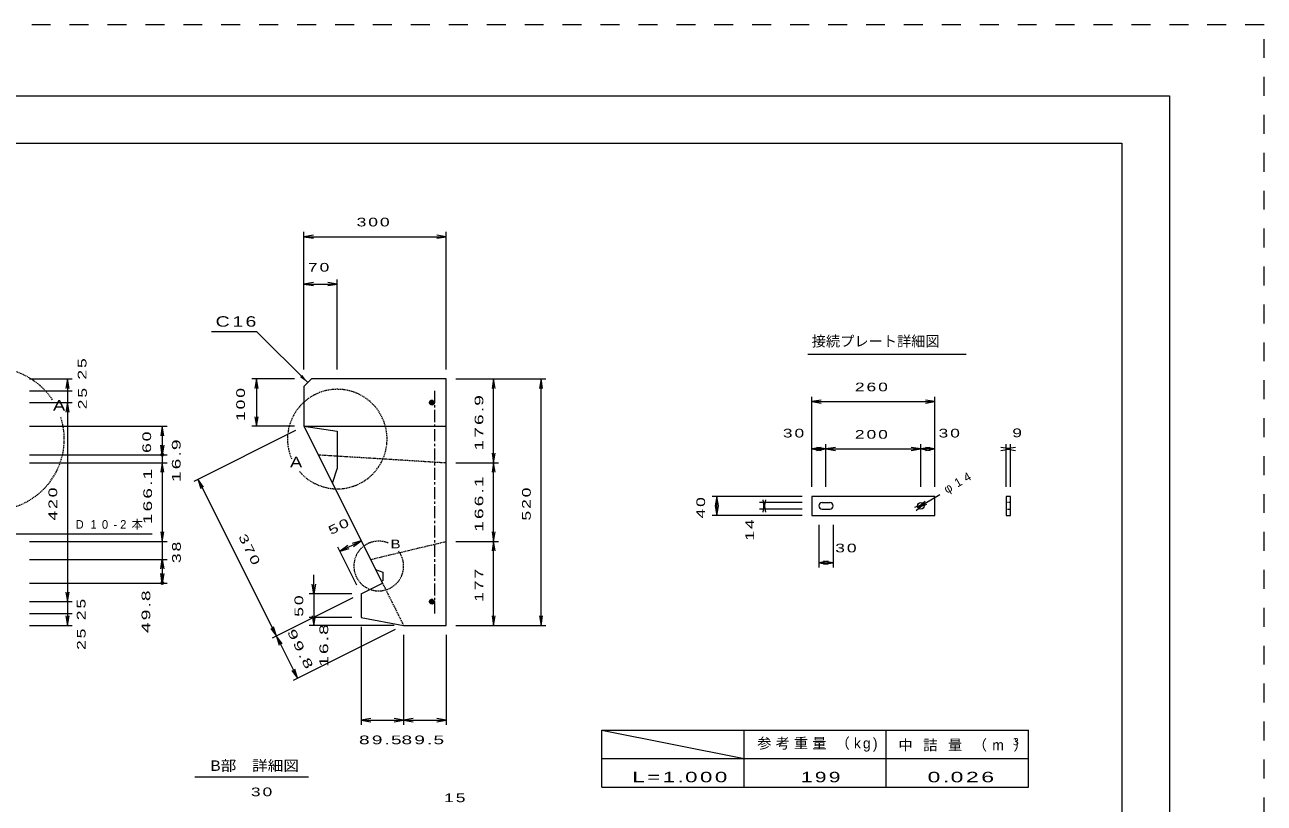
# Model space of a CAD drawing. Units: millimetres at full size, sheet at 1:10. Extents: x -200 to 4400, y -150 to 3120.
# Drawn here: x 1785 to 4400, y 1478 to 3120 of the extents above; entities that cross this region are included whole.
import ezdxf
from ezdxf.enums import TextEntityAlignment as Align

# ---------------------------------------------------------------- set-up
doc = ezdxf.new("R2010")
doc.units = ezdxf.units.MM
doc.header["$LTSCALE"] = 10
doc.header["$PDMODE"] = 32
doc.header["$PDSIZE"] = 5
for name, pattern in [('USER1', [8, 4, -4]), ('USER2', [0.375, 0.25, -0.125]), ('USER3', [4.064, 2.54, -0.508, 0.508, -0.508])]:
    doc.linetypes.add(name, pattern=pattern)
for name, color, linetype, lineweight in [('0_3', 7, 'Continuous', 13), ('V-nasSTD', 5, 'USER1', 13), ('中心線', 7, 'USER3', 13), ('実線', 2, 'Continuous', 13), ('寸法線', 2, 'Continuous', 13), ('破線', 2, 'USER2', 13)]:
    doc.layers.add(name, color=color, linetype=linetype, lineweight=lineweight)
doc.layers.add('DEFPOINTS_9', color=2, linetype='Continuous')
doc.styles.add('標準ベクトル', font='')
doc.styles.get('標準ベクトル').set_extended_font_data('標準ベクトル')

# ---------------------------------------------------------------- blocks, each defined once
blk = doc.blocks.new('open_arrow')
at = {"color": 0, "linetype": 'Continuous', "lineweight": -2}
blk.add_lwpolyline([(7.5, 1.25), (0, 0), (7.5, -1.25)], dxfattribs=at)
blk = doc.blocks.new('filled_arrow')
at = {"color": 0, "linetype": 'Continuous', "lineweight": -2}
blk.add_solid([(7.5, 1.25), (0, 0), (7.5, -1.25)], dxfattribs=at)

msp = doc.modelspace()

# ---------------------------------------------------------------- linework, layer by layer
at = {"layer": '0_3'}
for p, q in [((0, 2970), (4200, 2970)), ((4200, 2970), (4200, 0))]:
    msp.add_line(p, q, dxfattribs=at)
at = {"layer": '0_3', "color": 6}
for p, q in [((250, 2870), (4100, 2870)), ((4100, 2870), (4100, 100))]:
    msp.add_line(p, q, dxfattribs=at)
at = {"layer": '0_3', "color": 2}
for p, q in [((2075.48, 2212.93), (2072.14, 2232.93)), ((2078.81, 2232.93), (2075.48, 2212.93)), ((2075.48, 2212.93), (2075.48, 2232.93)), ((2072.14, 1971.93), (2075.48, 1991.93)), ((2075.48, 1991.93), (2078.81, 1971.93)), ((2075.48, 1991.93), (2075.48, 1971.93)), ((2075.48, 1941.99), (2072.14, 1961.99)), ((2078.81, 1961.99), (2075.48, 1941.99)), ((2075.48, 1941.99), (2075.48, 1961.99))]:
    msp.add_line(p, q, dxfattribs=at)
at = {"layer": 'DEFPOINTS_9'}
for p in [(2075.48, 2212.93), (2075.48, 1941.99)]:
    msp.add_point(p, dxfattribs=at)
at = {"layer": 'V-nasSTD'}
for p, q in [((4400, 3120), (-200, 3120)), ((4400, -150), (4400, 3120))]:
    msp.add_line(p, q, dxfattribs=at)
at = {"layer": '中心線'}
for p, q in [((2639.49, 2322.24), (2645.13, 2327.89)), ((2639.58, 2324.1), (2643.27, 2327.79)), ((2639.89, 2320.87), (2646.5, 2327.49)), ((2649.44, 2347.93), (2649.44, 1877.93)), ((2640.56, 2319.78), (2647.59, 2326.81)), ((2641.46, 2318.92), (2648.46, 2325.91)), ((2642.6, 2318.28), (2649.09, 2324.77)), ((2644.03, 2317.95), (2649.43, 2323.34)), ((2646.05, 2318.2), (2649.18, 2321.32)), ((2639.45, 1903.25), (2644.13, 1907.92)), ((2639.61, 1901.64), (2645.74, 1907.76)), ((2640.13, 1900.39), (2646.98, 1907.24)), ((2640.91, 1899.4), (2647.98, 1906.47)), ((2641.9, 1898.63), (2648.75, 1905.47)), ((2643.15, 1898.1), (2649.27, 1904.23)), ((2644.76, 1897.94), (2649.43, 1902.62))]:
    msp.add_line(p, q, dxfattribs=at)
for centre in [(2644.44, 2322.93), (2644.44, 1902.93)]:
    msp.add_circle(centre, 5, dxfattribs=at)
at = {"layer": '実線', "color": 6}
for p, q in [((2390.44, 2372.93), (2374.44, 2356.93)), ((2374.44, 2356.93), (2374.44, 2272.93)), ((2674.44, 2372.93), (2390.44, 2372.93)), ((2674.44, 1852.93), (2674.44, 2372.93)), ((2374.44, 2272.93), (2539.91, 1941.99)), ((2495.19, 1919.63), (2539.91, 1941.99)), ((2495.19, 1919.63), (2495.19, 1869.63)), ((2495.19, 1869.63), (2584.44, 1852.93)), ((2584.44, 1852.93), (2674.44, 1852.93))]:
    msp.add_line(p, q, dxfattribs=at)
at = {"layer": '実線'}
for p, q in [((2374.44, 2272.93), (2674.44, 2272.93)), ((3467.48, 2111.99), (3483.48, 2111.99)), ((3467.48, 2097.99), (3483.48, 2097.99)), ((2525.51, 1970.79), (2540.51, 1964.79)), ((2540.51, 1964.79), (2540.51, 1946.79)), ((2540.51, 1946.79), (2538.01, 1945.79))]:
    msp.add_line(p, q, dxfattribs=at)
at = {"layer": '実線', "color": 7}
for p, q in [((2374.44, 2272.93), (2444.44, 2262.93)), ((2444.44, 2262.93), (2444.44, 2182.93)), ((2434.44, 2152.93), (2444.44, 2182.93))]:
    msp.add_line(p, q, dxfattribs=at)
for points in [[(3445.48, 2084.99), (3705.48, 2084.99), (3705.48, 2124.99), (3445.48, 2124.99)], [(3855.48, 2084.99), (3864.48, 2084.99), (3864.48, 2124.99), (3855.48, 2124.99)]]:
    msp.add_lwpolyline(points, close=True, dxfattribs=at)
at = {"layer": '実線'}
msp.add_circle((3675.48, 2104.99), 7, dxfattribs=at)
for centre, start, end in [((3467.48, 2104.99), 90, 270), ((3483.48, 2104.99), 270, 90)]:
    msp.add_arc(centre, 7, start, end, dxfattribs=at)
at = {"layer": '寸法線'}
for p, q in [((2374.44, 2392.93), (2374.44, 2682.93)), ((2374.44, 2672.93), (2674.44, 2672.93)), ((2674.44, 2392.93), (2674.44, 2682.93)), ((2374.44, 2392.93), (2374.44, 2582.93)), ((2374.44, 2572.93), (2444.44, 2572.93)), ((2444.44, 2392.93), (2444.44, 2582.93)), ((2179.56, 2472.93), (2274.44, 2472.93)), ((2382.44, 2364.93), (2274.44, 2472.93)), ((3437.13, 2424.99), (3771.45, 2424.99)), ((1795.48, 2372.93), (1885.48, 2372.93)), ((1875.48, 2372.93), (1875.48, 2347.93)), ((2354.44, 2372.93), (2264.44, 2372.93)), ((2274.44, 2372.93), (2274.44, 2272.93)), ((2694.44, 2372.93), (2884.44, 2372.93)), ((2694.44, 2372.93), (2784.44, 2372.93)), ((2774.44, 2196.03), (2774.44, 2372.93)), ((2874.44, 1852.93), (2874.44, 2372.93)), ((1795.48, 2347.93), (1885.48, 2347.93)), ((1875.48, 2347.93), (1875.48, 2322.93)), ((3445.48, 2144.99), (3445.48, 2334.99)), ((3705.48, 2144.99), (3705.48, 2334.99)), ((1795.48, 2322.93), (1885.48, 2322.93)), ((1875.48, 2322.93), (1875.48, 1902.93)), ((3445.48, 2324.99), (3705.48, 2324.99)), ((1795.48, 2272.93), (2085.48, 2272.93)), ((2075.48, 2272.93), (2075.48, 2212.93)), ((2356.55, 2263.99), (2141.89, 2156.66)), ((2354.44, 2272.93), (2264.44, 2272.93)), ((3445.48, 2144.99), (3445.48, 2234.99)), ((3445.48, 2224.99), (3475.48, 2224.99)), ((3475.48, 2144.99), (3475.48, 2234.99)), ((3475.48, 2144.99), (3475.48, 2234.99)), ((3475.48, 2224.99), (3675.48, 2224.99)), ((3675.48, 2144.99), (3675.48, 2234.99)), ((3675.48, 2144.99), (3675.48, 2234.99)), ((3705.48, 2224.99), (3675.48, 2224.99)), ((3705.48, 2144.99), (3705.48, 2234.99)), ((3855.48, 2144.99), (3855.48, 2234.99)), ((3855.48, 2224.99), (3864.48, 2224.99)), ((3864.48, 2144.99), (3864.48, 2234.99)), ((1795.48, 2212.93), (2085.48, 2212.93)), ((1795.48, 2212.93), (2085.48, 2212.93)), ((2075.48, 2212.93), (2075.48, 2196.03)), ((1795.48, 2196.03), (2085.48, 2196.03)), ((1795.48, 2196.03), (2085.48, 2196.03)), ((2075.48, 2196.03), (2075.48, 2029.93)), ((2694.44, 2196.03), (2784.44, 2196.03)), ((2694.44, 2196.03), (2784.44, 2196.03)), ((2774.44, 2029.93), (2774.44, 2196.03)), ((2150.84, 2161.13), (2316.3, 1830.19)), ((3425.48, 2124.99), (3235.48, 2124.99)), ((3245.48, 2084.99), (3245.48, 2124.99)), ((3669.43, 2101.46), (3716.07, 2128.67)), ((3425.48, 2111.99), (3335.48, 2111.99)), ((3425.48, 2097.99), (3335.48, 2097.99)), ((3345.48, 2097.99), (3345.48, 2111.99)), ((3425.48, 2084.99), (3235.48, 2084.99)), ((875.18, 2046.22), (2054.08, 2046.22)), ((1725.48, 2046.22), (1806.54, 2046.22)), ((2530.97, 1959.88), (2490.72, 2040.38)), ((3460.48, 2064.99), (3460.48, 1974.99)), ((3490.48, 2064.99), (3490.48, 1974.99)), ((1795.48, 2029.93), (2085.48, 2029.93)), ((1795.48, 2029.93), (2085.48, 2029.93)), ((2075.48, 2029.93), (2075.48, 1991.93)), ((2486.25, 1937.52), (2446, 2018.02)), ((2450.47, 2009.08), (2495.19, 2031.44)), ((2694.44, 2029.93), (2784.44, 2029.93)), ((2694.44, 2029.93), (2784.44, 2029.93)), ((2774.44, 1852.93), (2774.44, 2029.93)), ((1795.48, 1991.93), (2085.48, 1991.93)), ((1795.48, 1991.93), (2085.48, 1991.93)), ((2075.48, 1991.93), (2075.48, 1941.99)), ((3460.48, 1984.99), (3490.48, 1984.99)), ((1795.48, 1941.99), (2085.48, 1941.99)), ((2395.19, 1919.63), (2391.86, 1939.63)), ((2395.19, 1939.63), (2395.19, 1959.63)), ((2398.52, 1939.63), (2395.19, 1919.63)), ((2395.19, 1919.63), (2395.19, 1939.63)), ((2477.3, 1910.69), (2307.36, 1825.72)), ((2477.3, 1910.69), (2307.36, 1825.72)), ((2475.19, 1919.63), (2385.19, 1919.63)), ((2395.19, 1919.63), (2395.19, 1869.63)), ((1795.48, 1902.93), (1885.48, 1902.93)), ((1875.48, 1902.93), (1875.48, 1877.93)), ((1795.48, 1877.93), (1885.48, 1877.93)), ((1875.48, 1877.93), (1875.48, 1852.93)), ((2475.19, 1869.63), (2385.19, 1869.63)), ((2475.19, 1869.63), (2385.19, 1869.63)), ((2395.19, 1869.63), (2395.19, 1852.93)), ((1795.48, 1852.93), (1885.48, 1852.93)), ((2316.3, 1830.19), (2360.84, 1741.13)), ((2566.55, 1843.99), (2351.89, 1736.66)), ((2564.44, 1852.93), (2385.19, 1852.93)), ((2495.19, 1849.63), (2495.19, 1642.93)), ((2584.44, 1832.93), (2584.44, 1642.93)), ((2584.44, 1832.93), (2584.44, 1642.93)), ((2674.44, 1832.93), (2674.44, 1642.93)), ((2694.44, 1852.93), (2884.44, 1852.93)), ((2694.44, 1852.93), (2784.44, 1852.93)), ((2495.19, 1652.93), (2584.44, 1652.93)), ((2584.44, 1652.93), (2674.44, 1652.93)), ((3002.68, 1631.72), (3302.68, 1571.72)), ((3602.68, 1511.72), (3602.68, 1631.72)), ((2144.23, 1533.31), (2384.23, 1533.31))]:
    msp.add_line(p, q, dxfattribs=at)
at = {"layer": '寸法線', "color": 7}
for p, q in [((3002.68, 1631.72), (3902.68, 1631.72)), ((3002.68, 1511.72), (3002.68, 1631.72)), ((3302.68, 1511.72), (3302.68, 1631.72)), ((3902.68, 1511.72), (3902.68, 1631.72)), ((3002.68, 1571.72), (3902.68, 1571.72)), ((3002.68, 1511.72), (3902.68, 1511.72))]:
    msp.add_line(p, q, dxfattribs=at)
at = {"layer": '寸法線', "linetype": 'USER2'}
for centre, radius, start, end in [((1718.76, 2245.87), 150, 33.64267, 18.00039), ((2444.71, 2245.87), 105, 220.37848, 204.29076), ((2532.1, 1978.07), 52.5, 67.9021, 36.85686)]:
    msp.add_arc(centre, radius, start, end, dxfattribs=at)
at = {"layer": '破線'}
for p, q in [((2404.44, 2212.93), (2674.44, 2196.03)), ((3864.48, 2111.99), (3855.48, 2111.99)), ((3855.48, 2097.99), (3864.48, 2097.99)), ((2514.94, 1991.93), (2674.44, 2029.93)), ((2539.91, 1941.99), (2584.44, 1852.93))]:
    msp.add_line(p, q, dxfattribs=at)

# ---------------------------------------------------------------- block references
at = {"layer": '寸法線', "xscale": 2.67, "yscale": 2.67}
for p in [(2374.44, 2672.93), (2374.44, 2572.93), (3445.48, 2324.99), (3445.48, 2224.99), (3475.48, 2224.99), (3675.48, 2224.99), (3855.48, 2224.99), (3460.48, 1984.99), (2495.19, 1652.93), (2584.44, 1652.93)]:
    msp.add_blockref('open_arrow', p, dxfattribs=at)
for name, p, rotation in [('open_arrow', (2674.44, 2672.93), 180), ('open_arrow', (2444.44, 2572.93), 180), ('filled_arrow', (2382.44, 2364.93), 135), ('open_arrow', (1875.48, 2372.93), 270), ('open_arrow', (2274.44, 2372.93), 270), ('open_arrow', (2774.44, 2372.93), 270), ('open_arrow', (2874.44, 2372.93), 270), ('open_arrow', (3705.48, 2324.99), 180), ('open_arrow', (1875.48, 2322.93), 270), ('open_arrow', (2274.44, 2272.93), 90), ('open_arrow', (2075.48, 2272.93), 270), ('open_arrow', (3475.48, 2224.99), 180), ('open_arrow', (3675.48, 2224.99), 180), ('open_arrow', (3705.48, 2224.99), 180), ('open_arrow', (3864.48, 2224.99), 180), ('open_arrow', (2774.44, 2196.03), 90), ('open_arrow', (2075.48, 2196.03), 270), ('open_arrow', (2774.44, 2196.03), 270), ('open_arrow', (2150.84, 2161.13), 296.6), ('open_arrow', (3245.48, 2124.99), 270), ('open_arrow', (3345.48, 2097.99), 90), ('open_arrow', (3245.48, 2084.99), 90), ('open_arrow', (3345.48, 2111.99), 270), ('open_arrow', (3681.52, 2108.52), 210.3), ('open_arrow', (3669.43, 2101.46), 30.3), ('open_arrow', (2075.48, 2029.93), 90), ('open_arrow', (2774.44, 2029.93), 90), ('open_arrow', (2450.47, 2009.08), 26.6), ('open_arrow', (2495.19, 2031.44), 206.6), ('open_arrow', (2774.44, 2029.93), 270), ('open_arrow', (3490.48, 1984.99), 180), ('open_arrow', (1875.48, 1902.93), 90), ('open_arrow', (1875.48, 1852.93), 90), ('open_arrow', (2395.19, 1852.93), 90), ('open_arrow', (2774.44, 1852.93), 90), ('open_arrow', (2874.44, 1852.93), 90), ('open_arrow', (2316.3, 1830.19), 116.6), ('open_arrow', (2316.3, 1830.19), 296.6), ('open_arrow', (2360.84, 1741.13), 116.6), ('open_arrow', (2584.44, 1652.93), 180), ('open_arrow', (2674.44, 1652.93), 180)]:
    msp.add_blockref(name, p, dxfattribs=dict(at, rotation=rotation))

# ---------------------------------------------------------------- texts
at = {"layer": '寸法線', "style": '標準ベクトル'}
for s, height, p in [('接続プレート詳細図', 21.99, (3445.48, 2434.81)), ('３', 14.66, (3865.9, 1595.73))]:
    msp.add_text(s, height=height, dxfattribs=at).set_placement(p, align=Align.BOTTOM_LEFT)
for s, height, width, p in [('A', 21.99, 1.3, (1845.21, 2299.49)), ('A', 21.99, 1.3, (2345.15, 2179.89)), ('B', 18.33, 1.3, (2557.02, 2009.85)), ('\u3000B部\u3000詳細図\u3000', 21.99, 1.1, (2144.23, 1539.31))]:
    msp.add_text(s, height=height, dxfattribs=dict(at, width=width)).set_placement(p, align=Align.BOTTOM_LEFT)
at = {"layer": '寸法線', "style": '標準ベクトル', "width": 1.5}
msp.add_text('9', height=18.33, dxfattribs=at).set_placement((3878.79, 2268.18), align=Align.TOP_CENTER)
at = {"layer": '寸法線', "style": '標準ベクトル'}
for s, insert, char_height, attachment_point in [('\\T1.2;\\W1.5;300', (2522.32, 2712.93), 18.33, 2), ('\\T1.2;\\W1.5;70', (2407.32, 2617.52), 18.33, 2), ('\\T1.2;\\W1.4;C16', (2187.91, 2482.75), 21.99, 7), ('\\T1.2;\\W1.5;260', (3573.35, 2364.99), 18.33, 2), ('\\T1.2;\\W1.5;30', (3409.12, 2267.59), 18.33, 2), ('\\T1.2;\\W1.5;200', (3573.35, 2264.99), 18.33, 2), ('\\T1.2;\\W1.5;30', (3737.58, 2267.59), 18.33, 2), ('\\T1.86;\\W0.95;D10-2本', (1892.88, 2054.64), 18.33, 7), ('\\T1.2;\\W1.5;30', (3519.62, 2025.18), 18.33, 2), ('\\T1.2;\\W1.65;89.5', (2537.69, 1620.43), 18.33, 2), ('\\T1.2;\\W1.65;89.5', (2627.32, 1620.43), 18.33, 2), ('\\T1.29;参考重量\\~（kg)', (3330.55, 1586.52), 21.99, 7), ('\\T1.37;中\\~詰\\~量\\~（m\\~）', (3628.39, 1586.52), 21.99, 7), ('\\T1.2;\\W1.6;L=1.000', (3066.93, 1521.54), 21.99, 7), ('\\T1.2;\\W1.5;199', (3422.67, 1521.54), 21.99, 7), ('\\T1.2;\\W1.65;0.026', (3689.88, 1521.54), 21.99, 7), ('\\T1.2;\\W1.5;30', (2287, 1510.67), 18.33, 2), ('\\T1.2;\\W1.5;15', (2694.56, 1498.17), 18.33, 2)]:
    msp.add_mtext(s, dxfattribs=dict(at, insert=insert, char_height=char_height, attachment_point=attachment_point))
at = {"layer": '寸法線', "char_height": 18.33, "attachment_point": 2, "style": '標準ベクトル'}
for s, insert, rotation in [('\\T1.2;\\W1.5;25', (1897.25, 2395.88), 90), ('\\T1.2;\\W1.5;25', (1898.03, 2333.31), 90), ('\\T1.2;\\W1.5;100', (2231.58, 2320.81), 90), ('\\T1.2;\\W1.65;176.9', (2734.44, 2282.36), 90), ('\\T1.2;\\W1.5;60', (2033.55, 2241.26), 90), ('\\T1.2;\\W1.65;16.9', (2095.82, 2202.36), 90), ('\\T1.2;\\W1.65;166.1', (2035.48, 2126.91), 90), ('\\T1.62;φ14', (3751.74, 2163.95), 30.257), ('\\T1.2;\\W1.65;166.1', (2734.44, 2110.86), 90), ('\\T1.2;\\W1.5;420', (1835.48, 2110.81), 90), ('\\T1.2;\\W1.5;520', (2834.44, 2110.81), 90), ('\\T1.2;\\W1.5;40', (3202.17, 2102.86), 90), ('\\T1.2;\\W1.5;50', (2445.21, 2070.74), 26.565), ('\\T1.2;\\W1.5;14', (3305.72, 2056.11), 90), ('\\T1.2;\\W1.5;370', (2268.4, 2015.45), 296.565), ('\\T1.2;\\W1.5;38', (2096.31, 2008.81), 90), ('\\T1.2;\\W1.5;177', (2734.44, 1939.31), 90), ('\\T1.2;\\W1.65;49.8', (2031.86, 1883.82), 90), ('\\T1.2;\\W1.5;50', (2354.5, 1895.61), 90), ('\\T1.2;\\W1.5;25', (1895.23, 1888.31), 90), ('\\T1.2;\\W1.5;25', (1895.48, 1825.5), 90), ('\\T1.2;\\W1.65;99.8', (2375.92, 1805.4), 296.565), ('\\T1.2;\\W1.65;16.8', (2407.12, 1812.59), 90)]:
    msp.add_mtext(s, dxfattribs=dict(at, insert=insert, rotation=rotation))

doc.saveas('drawing.dxf')
